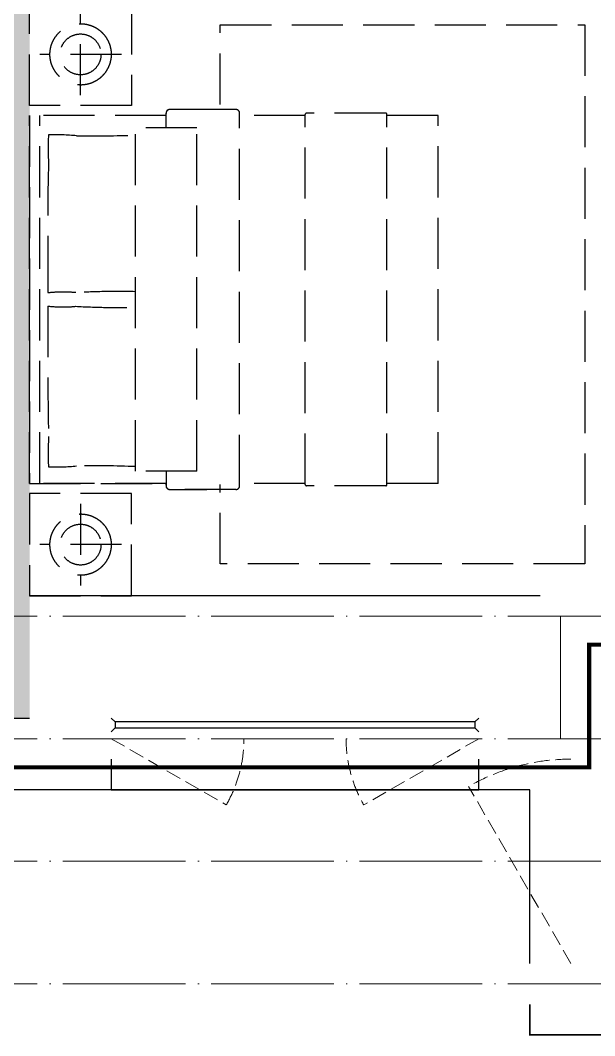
# Model space of a CAD drawing. Extents: x -518115 to 1124316, y -209821 to 1628073.
# Drawn here: x 852972 to 855784, y -176889 to -171918 of the extents above; entities that cross this region are included whole.
import ezdxf

# ---------------------------------------------------------------- set-up
doc = ezdxf.new("R2010")
doc.units = 0
doc.header["$LTSCALE"] = 1000
doc.header["$MEASUREMENT"] = 0
for name, pattern in [('A户型$0$DASH', [0.35, 0.25, -0.1]), ('DASH', [0.35, 0.25, -0.1]), ('DOTE', [2.42, 2, -0.2, 0.02, -0.2])]:
    doc.linetypes.add(name, pattern=pattern)
for name, color, linetype in [('3-栏杆1', 135, 'Continuous'), ('3.5方案汇报，与郭总、侯月琴确定户型_t8$0$2020.03.04 -1安徽标准化洋房户型(UA）_t8_t8$0$看线', 154, 'Continuous'), ('5fur', 250, 'Continuous'), ('保温', 6, 'Continuous'), ('看线', 251, 'Continuous')]:
    doc.layers.add(name, color=color, linetype=linetype)
doc.layers.add('DOTE', color=19, linetype='DOTE', lineweight=9)
doc.layers.add('WINDOW', color=144, linetype='Continuous', lineweight=15)

# ---------------------------------------------------------------- blocks, each defined once
blk = doc.blocks.new('GDGDGDSDA')
at = {"layer": 'DOTE', "linetype": 'DOTE', "ltscale": 0.3}
for p, q in [((471334.8, 363358.3), (417334.8, 363358.3)), ((447034.8, 363358.3), (447034.8, 362758.3)), ((471334.8, 362758.3), (417334.8, 362758.3)), ((471334.8, 362158.3), (417334.8, 362158.3)), ((471334.8, 361558.3), (417334.8, 361558.3))]:
    blk.add_line(p, q, dxfattribs=at)
blk = doc.blocks.new('FGDGDGRDGRRD')
at = {"layer": '5fur', "linetype": 'A户型$0$DASH'}
for p, q in [((419434.8, 365858.3), (419434.8, 366358.3)), ((419934.8, 366358.3), (419934.8, 365858.3)), ((419684.8, 365908.3), (419684.8, 366308.3)), ((420368.9, 365863.3), (420368.9, 366253.6)), ((420368.9, 366253.6), (422152.9, 366253.6)), ((422152.9, 366253.6), (422152.9, 363613.5)), ((419884.8, 366108.3), (419484.8, 366108.3)), ((419934.8, 365858.3), (419434.8, 365858.3)), ((419434.8, 365808.3, 0), (419434.8, 364008.3)), ((419434.8, 364008.3), (419434.8, 365808.3, 0)), ((420103.7, 365808.3, 0), (419434.8, 365808.3)), ((419484.8, 364008.3, 0), (419484.8, 365808.3, 0)), ((420104.6, 365825.9, 0), (420102.2, 365808.3, 0)), ((420103.7, 365748.3, 0), (420103.7, 365820.3, 0)), ((420106.6, 365832, 0), (420104.6, 365825.9, 0)), ((420113.2, 365836.9, 0), (420106.6, 365832, 0)), ((420121.7, 365838.3, 0), (420113.2, 365836.9, 0)), ((420302.6, 365838.3, 0), (420121.7, 365838.3, 0)), ((420445.7, 365838.3, 0), (420121.7, 365838.3, 0)), ((420463.7, 363996.3, 0), (420463.7, 365820.3, 0)), ((420784.8, 365808.3, 0), (420463.7, 365808.3, 0)), ((420784.8, 364002.3, 0), (420784.8, 365814.3, 0)), ((421178.8, 365820.3, 0), (420790.8, 365820.3, 0)), ((421184.8, 364002.3, 0), (421184.8, 365814.3, 0)), ((421434.8, 365808.3, 0), (421184.8, 365808.3, 0)), ((421434.8, 364008.3, 0), (421434.8, 365808.3, 0)), ((419953.7, 364068.3, 0), (419953.7, 365748.3, 0)), ((420253.7, 365748.3, 0), (419953.7, 365748.3, 0)), ((420253.7, 364068.3, 0), (420253.7, 365748.3, 0)), ((420253.7, 364068.3, 0), (419953.7, 364068.3, 0)), ((420103.7, 364068.3, 0), (420103.7, 363996.3, 0)), ((419434.8, 364008.3), (420102.3, 364008.3, 0)), ((420103.7, 364008.3, 0), (419434.8, 364008.3)), ((420102.3, 364008.3, 0), (420103.7, 363989.4, 0)), ((420103.7, 363989.4, 0), (420111.3, 363980.7, 0)), ((420111.3, 363980.7, 0), (420121.7, 363978.3, 0)), ((420121.7, 363978.3, 0), (420302.6, 363978.3, 0)), ((420445.7, 363978.3, 0), (420121.7, 363978.3, 0)), ((420302.6, 363978.3, 0), (420302.6, 363978.3, 0)), ((420368.9, 363613.5), (420368.9, 364003.3)), ((420784.8, 364008.3, 0), (420463.7, 364008.3, 0)), ((421178.8, 363996.3, 0), (420790.8, 363996.3, 0)), ((421434.8, 364008.3, 0), (421184.8, 364008.3, 0)), ((419934.8, 363958.3), (419434.8, 363958.3)), ((419434.8, 363958.3), (419434.8, 363458.3)), ((419934.8, 363458.3), (419934.8, 363958.3)), ((419684.8, 363908.3), (419684.8, 363508.3)), ((419884.8, 363708.3), (419484.8, 363708.3)), ((422152.9, 363613.5), (420368.9, 363613.5)), ((419434.8, 363458.3), (419934.8, 363458.3))]:
    blk.add_line(p, q, dxfattribs=at)
for centre, radius in [((419684.8, 366108.3), 150), ((419684.8, 366108.3), 100), ((419684.8, 363708.3), 150), ((419684.8, 363708.3), 100)]:
    blk.add_circle(centre, radius, dxfattribs=at)
for centre, radius, start, end in [((420121.7, 365820.3, 0), 18, 90, 180), ((420445.7, 365820.3, 0), 18, 0, 90), ((420790.8, 365814.3, 0), 6, 90, 180), ((421178.8, 365814.3, 0), 6, 0, 90), ((421458.5, 365647.9, 0), 1932.2, 178.0298, 182.4617), ((419559, 364561.5, 0), 1153.3, 84.6984, 91.5682), ((419747, 371327.9, 0), 5618.6, 269.1694, 272.1087), ((426651.3, 365324.7, 0), 7127.4, 178.02553, 181.06782), ((457242, 365061.5, 0), 37717.1, 179.80183, 180.18357), ((419598.8, 364283, 0), 661.8, 84.5772, 96.3929), ((419867.3, 361236.2, 0), 3711.3, 88.6942, 93.1822), ((442429.1, 364673.3, 0), 22905.3, 179.49277, 181.10137), ((419598.8, 365533.7, 0), 661.8, 263.5802, 275.4228), ((419867.3, 368580.5, 0), 3711.3, 266.8178, 271.3058), ((421458.5, 364155.4, 0), 1932.2, 177.5383, 181.9702), ((419559, 365241.8, 0), 1153.3, 268.4318, 275.3016), ((419747, 358475.5, 0), 5618.6, 87.8913, 90.8306), ((420121.7, 363996.3, 0), 18, 180, 270), ((420445.7, 363996.3, 0), 18, 270, 0), ((420790.8, 364002.3, 0), 6, 180, 270), ((421178.8, 364002.3, 0), 6, 270, 0)]:
    blk.add_arc(centre, radius, start, end, dxfattribs=at)
blk = doc.blocks.new('A$C718F517F')
at = {"layer": '保温', "linetype": 'Continuous', "ltscale": 10}
h = blk.add_hatch(dxfattribs=at)
h.set_pattern_fill('HEX', color=251, scale=10, angle=90, style=0)
h.set_pattern_definition([(90, (-503782.47, -516048.461), (-16.49778, 1e-15), [9.525, -19.05]), (210, (-503782.47, -516048.461), (8.24889, -14.2874966), [9.525, -19.05]), (150, (-503782.47, -516038.936), (-8.24889, -14.2874966), [9.525, -19.05])])
h.paths.add_polyline_path([(0.1, 0), (200.1, 0), (200, 4900), (0, 4900)])
at = {"layer": '保温', "color": 251, "linetype": 'ByBlock', "ltscale": 10}
blk.add_line((0, 0), (200, 0), dxfattribs=at)

msp = doc.modelspace()

# ---------------------------------------------------------------- linework, layer by layer
at = {"color": 5, "linetype": 'DASH', "ltscale": 0.8, "const_width": 20}
msp.add_lwpolyline([(852916.6, -175574.8), (855756.6, -175574.8), (855756.6, -174974.8), (862076.6, -174974.8), (862076.6, -176174.8), (862826.6, -176174.8), (862825.6, -176774.8), (868006.6, -176774.8), (868006.6, -176174.8), (868756.6, -176174.8)], dxfattribs=at)
at = {"color": 30, "const_width": 8}
msp.add_lwpolyline([(855466.6, -176734.8), (855466.6, -176884.8), (856616.6, -176884.8), (856616.6, -176734.8)], dxfattribs=at)
at = {"layer": '3-栏杆1', "color": 5}
for p, q in [((853436.8, -175352.6), (853416.6, -175334.8)), ((853416.6, -175334.8), (853436.8, -175352.6)), ((855196.3, -175352.7), (853436.8, -175352.6)), ((853436.8, -175352.6), (853436.8, -175381.9)), ((855196.3, -175352.6), (855216.6, -175334.8)), ((855216.6, -175334.8), (855196.3, -175352.6)), ((855196.3, -175352.6), (855196.3, -175381.9)), ((853416.6, -175401.7), (853436.8, -175381.9)), ((853436.8, -175381.9), (855196.3, -175381.9)), ((855196.3, -175381.9), (855216.6, -175401.7)), ((855216.6, -175401.7), (855196.3, -175381.9))]:
    msp.add_line(p, q, dxfattribs=at)
at = {"layer": 'WINDOW', "color": 250, "linetype": 'DASH', "ltscale": 0.3}
for points in [[(853416.6, -175434.8), (853979.7, -175759.4, 0.131485), (854066.6, -175434.8)], [(855216.6, -175434.8), (854653.4, -175759.4, -0.131485), (854566.6, -175434.8)], [(855666.6, -176534.8), (855166.6, -175668.8, -0.131652), (855666.6, -175534.8)]]:
    msp.add_lwpolyline(points, format="xyb", dxfattribs=at)
at = {"layer": '看线', "color": 202, "ltscale": 0.5}
for points in [[(853416.6, -175534.8), (853416.6, -175684.8), (855216.6, -175684.8), (855216.6, -175534.8)], [(855466.6, -176534.8), (855466.6, -175684.8), (852916.6, -175684.8)]]:
    msp.add_lwpolyline(points, dxfattribs=at)

# ---------------------------------------------------------------- block references
msp.add_blockref('GDGDGDSDA', (408581.8, -538193.1))

# ---------------------------------------------------------------- next in the draw order: block references
msp.add_blockref('FGDGDGRDGRRD', (433581.8, -538193.1))

# ---------------------------------------------------------------- next in the draw order: linework, layer by layer
at = {"layer": '3.5方案汇报，与郭总、侯月琴确定户型_t8$0$2020.03.04 -1安徽标准化洋房户型(UA）_t8_t8$0$看线', "ltscale": 10}
msp.add_line((855516.6, -174734.8), (853016.6, -174734.8), dxfattribs=at)

# ---------------------------------------------------------------- next in the draw order: block references
msp.add_blockref('A$C718F517F', (852816.6, -175334.8))

doc.saveas('drawing.dxf')
